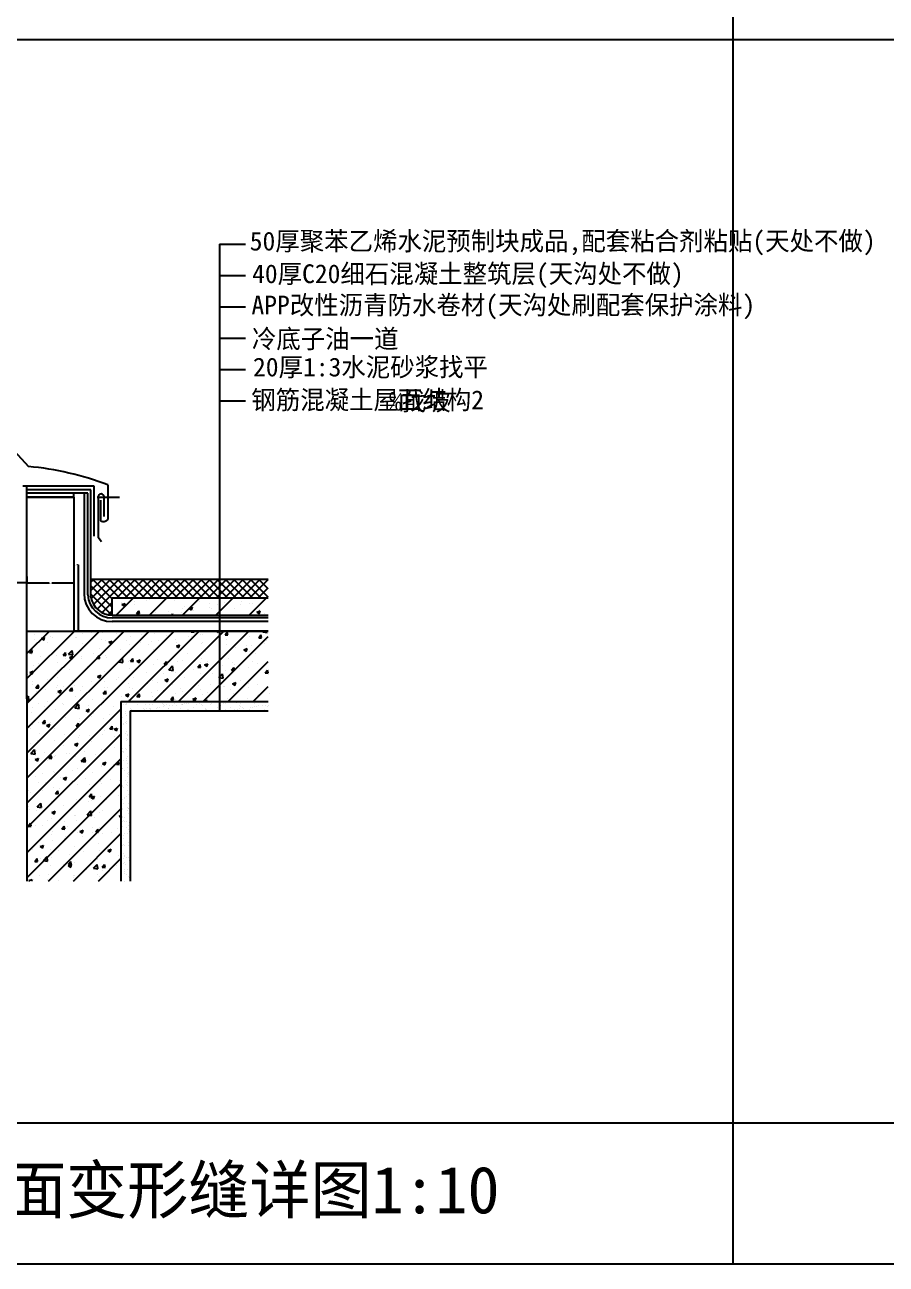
# Model space of a CAD drawing. Header units: metres. Extents: x -53639 to -48096, y 26117 to 28868.
# Drawn here: x -50276 to -49359, y 26117 to 27436 of the extents above; entities that cross this region are included whole.
import ezdxf

# ---------------------------------------------------------------- set-up
doc = ezdxf.new("R2010")
doc.units = ezdxf.units.M
for name, color, linetype in [('DIM', 7, 'Continuous'), ('DIM1', 7, 'Continuous'), ('HATCH', 8, 'Continuous'), ('L', 4, 'Continuous'), ('R', 1, 'Continuous'), ('TEXT', 7, 'Continuous')]:
    doc.layers.add(name, color=color, linetype=linetype)
doc.dimstyles.get("Standard").update_dxf_attribs({"dimtxt": 2.5, "dimasz": 2.5, "dimexe": 1.25, "dimexo": 0.625, "dimtad": 1, "dimcen": 2.5, "dimazin": 3, "dimtfac": 1, "dimtmove": 0, "dimatfit": 3})

# ---------------------------------------------------------------- blocks, each defined once
blk = doc.blocks.new('*D3')
for p, q in [((-50273.66, 26848.58), (-50273.66, 26841.43)), ((-50223.66, 26848.58), (-50223.66, 26841.43)), ((-50250.16, 26841.43), (-50273.91, 26841.43)), ((-50223.41, 26841.43), (-50247.16, 26841.43))]:
    blk.add_line(p, q)
at = {"layer": 'Defpoints'}
for p in [(-50273.66, 26848.58), (-50223.66, 26848.58), (-50223.66, 26841.43)]:
    blk.add_point(p, dxfattribs=at)
at = {"layer": 'DIM1', "insert": (-50248.66, 26841.43), "char_height": 1, "attachment_point": 5}
blk.add_mtext('120', dxfattribs=at)
blk = doc.blocks.new('*D4')
for p, q in [((-50308.63, 26856.32), (-50308.63, 26841.79)), ((-50273.66, 26848.58), (-50273.66, 26841.79)), ((-50292.645, 26841.79), (-50308.88, 26841.79)), ((-50273.41, 26841.79), (-50289.645, 26841.79))]:
    blk.add_line(p, q)
at = {"layer": 'Defpoints'}
for p in [(-50308.63, 26856.32), (-50273.66, 26848.58), (-50273.66, 26841.79)]:
    blk.add_point(p, dxfattribs=at)
at = {"layer": 'DIM1', "insert": (-50291.145, 26841.79), "char_height": 1, "attachment_point": 5}
blk.add_mtext('100', dxfattribs=at)
blk = doc.blocks.new('*D5')
for p, q in [((-50223.66, 26932.89), (-50223.66, 26860.94)), ((-50223.41, 26860.94), (-50222.75, 26860.94)), ((-50219.75, 26860.94), (-50219.09, 26860.94)), ((-50218.84, 26790.39), (-50218.84, 26860.94))]:
    blk.add_line(p, q)
at = {"layer": 'Defpoints'}
for p in [(-50223.66, 26932.89), (-50223.66, 26860.94), (-50218.84, 26790.39)]:
    blk.add_point(p, dxfattribs=at)
at = {"layer": 'DIM1', "insert": (-50221.25, 26860.94), "char_height": 1, "attachment_point": 5}
blk.add_mtext('300', dxfattribs=at)

msp = doc.modelspace()

# ---------------------------------------------------------------- hatches: boundary and pattern name
at = {"layer": 'HATCH'}
h = msp.add_hatch(dxfattribs=at)
h.set_pattern_fill('AR-SAND', scale=2)
h.paths.add_polyline_path([(-50273.66, 26937.07), (-50273.66, 26932.89), (-50223.66, 26932.89), (-50223.66, 26937.07)])
h = msp.add_hatch(dxfattribs=at)
h.set_pattern_fill('AR-CONC', scale=5)
h.paths.add_polyline_path([(-50358.63, 26790.39), (-50308.63, 26790.39), (-50308.63, 26932.89), (-50358.63, 26932.89)])
h.paths.add_polyline_path([(-50223.66, 26932.89), (-50273.66, 26932.89), (-50273.66, 26790.39), (-50223.66, 26790.39)])

# ---------------------------------------------------------------- linework, layer by layer
at = {"layer": 'DIM'}
msp.add_line((-50273.66, 26932.89), (-50273.66, 26944.55), dxfattribs=at)
at = {"layer": 'DIM1'}
for p, q in [((-50069, 27202.07), (-50069, 26705.94)), ((-50069, 27202.07), (-50041.29, 27202.07)), ((-50069, 27168.75), (-50041.29, 27168.75)), ((-50069, 27135.44), (-50041.29, 27135.44)), ((-50069, 27102.12), (-50041.29, 27102.12)), ((-50069, 27068.81), (-50041.29, 27068.81)), ((-50069, 27035.49), (-50041.29, 27035.49)), ((-50199.15, 26932.89), (-50175.35, 26932.89))]:
    msp.add_line(p, q, dxfattribs=at)
at = {"layer": 'HATCH'}
for p, q in [((-50205.64, 26842.35), (-50202.62, 26845.36)), ((-50205.64, 26833.51), (-50193.78, 26845.36)), ((-50205.32, 26824.99), (-50184.94, 26845.36)), ((-50182.96, 26824.59), (-50203.74, 26845.36)), ((-50202.77, 26818.7), (-50176.11, 26845.36)), ((-50198.86, 26813.77), (-50167.27, 26845.36)), ((-50174.91, 26825.37), (-50194.9, 26845.36)), ((-50166.07, 26825.37), (-50186.06, 26845.36)), ((-50178.42, 26825.37), (-50158.43, 26845.36)), ((-50157.23, 26825.37), (-50177.22, 26845.36)), ((-50169.58, 26825.37), (-50149.59, 26845.36)), ((-50148.39, 26825.37), (-50168.38, 26845.36)), ((-50160.74, 26825.37), (-50140.75, 26845.36)), ((-50139.55, 26825.37), (-50159.54, 26845.36)), ((-50151.9, 26825.37), (-50131.91, 26845.36)), ((-50130.71, 26825.37), (-50150.7, 26845.36)), ((-50143.06, 26825.37), (-50123.07, 26845.36)), ((-50121.87, 26825.37), (-50141.86, 26845.36)), ((-50134.22, 26825.37), (-50114.23, 26845.36)), ((-50113.04, 26825.37), (-50133.02, 26845.36)), ((-50125.38, 26825.37), (-50105.39, 26845.36)), ((-50104.2, 26825.37), (-50124.19, 26845.36)), ((-50116.55, 26825.37), (-50096.56, 26845.36)), ((-50095.36, 26825.37), (-50115.35, 26845.36)), ((-50107.71, 26825.37), (-50087.72, 26845.36)), ((-50086.52, 26825.37), (-50106.51, 26845.36)), ((-50098.87, 26825.37), (-50078.88, 26845.36)), ((-50077.68, 26825.37), (-50097.67, 26845.36)), ((-50090.03, 26825.37), (-50070.04, 26845.36)), ((-50068.84, 26825.37), (-50088.83, 26845.36)), ((-50081.19, 26825.37), (-50061.2, 26845.36)), ((-50060, 26825.37), (-50079.99, 26845.36)), ((-50072.35, 26825.37), (-50052.36, 26845.36)), ((-50051.16, 26825.37), (-50071.15, 26845.36)), ((-50063.51, 26825.37), (-50043.52, 26845.36)), ((-50042.32, 26825.37), (-50062.31, 26845.36)), ((-50054.67, 26825.37), (-50034.68, 26845.36)), ((-50033.49, 26825.37), (-50053.48, 26845.36)), ((-50045.83, 26825.37), (-50025.85, 26845.36)), ((-50024.65, 26825.37), (-50044.64, 26845.36)), ((-50037, 26825.37), (-50017.01, 26845.36)), ((-50017.01, 26826.57), (-50035.8, 26845.36)), ((-50017.01, 26835.41), (-50026.96, 26845.36)), ((-50017.01, 26844.25), (-50018.12, 26845.36)), ((-50182.96, 26815.75), (-50205.64, 26838.42)), ((-50028.16, 26825.37), (-50017.01, 26836.52)), ((-50183.44, 26807.39), (-50205.64, 26829.58)), ((-50193.73, 26810.06), (-50182.96, 26820.83)), ((-50178.73, 26807.38), (-50160.74, 26825.37)), ((-50173.05, 26821.24), (-50173.05, 26821.24)), ((-50172.85, 26818.51), (-50169.34, 26819.85)), ((-50172.85, 26818.51), (-50170.36, 26816.83)), ((-50170.36, 26816.83), (-50169.34, 26819.86)), ((-50159.42, 26818.86), (-50159.42, 26818.86)), ((-50158.94, 26821.7), (-50158.94, 26821.7)), ((-50147.38, 26824.76), (-50147.38, 26824.76)), ((-50146.42, 26823.34), (-50146.42, 26823.34)), ((-50143.37, 26807.38), (-50125.38, 26825.37)), ((-50143.27, 26824.45), (-50143.27, 26824.45)), ((-50132.73, 26817.74), (-50132.73, 26817.74)), ((-50116.58, 26823.32), (-50116.58, 26823.32)), ((-50108.02, 26807.38), (-50090.03, 26825.37)), ((-50106.03, 26816.61), (-50106.03, 26816.61)), ((-50089.89, 26822.2), (-50089.89, 26822.2)), ((-50079.01, 26819.78), (-50079.01, 26819.78)), ((-50072.66, 26807.38), (-50054.67, 26825.37)), ((-50071.09, 26818.58), (-50071.09, 26818.58)), ((-50063.19, 26821.07), (-50063.19, 26821.07)), ((-50049.85, 26824.78), (-50049.85, 26824.78)), ((-50046.03, 26818.57), (-50046.03, 26818.57)), ((-50045.84, 26821.78), (-50045.84, 26821.78)), ((-50037.3, 26807.38), (-50019.32, 26825.37)), ((-50036.5, 26819.94), (-50036.5, 26819.94)), ((-50033.51, 26820.22), (-50033.51, 26820.22)), ((-50019.32, 26825.37), (-50017.01, 26827.68)), ((-50197.27, 26812.38), (-50200.97, 26816.08)), ((-50187.18, 26807.77), (-50182.96, 26811.99)), ((-50157.01, 26809.11), (-50154.6, 26811.98)), ((-50157.01, 26809.11), (-50154.02, 26808.85)), ((-50154.02, 26808.85), (-50154.59, 26811.98)), ((-50147.99, 26808.11), (-50147.99, 26808.11)), ((-50137.33, 26809.76), (-50137.33, 26809.76)), ((-50122.73, 26811.31), (-50122.73, 26811.31)), ((-50119.96, 26807.38), (-50118.73, 26808.84)), ((-50118.46, 26807.38), (-50118.73, 26808.85)), ((-50109.06, 26810.27), (-50109.06, 26810.27)), ((-50108.17, 26814.77), (-50108.17, 26814.77)), ((-50100.99, 26814.51), (-50097.49, 26815.85)), ((-50100.99, 26814.51), (-50098.5, 26812.83)), ((-50098.5, 26812.83), (-50097.49, 26815.85)), ((-50096.77, 26815.06), (-50096.77, 26815.06)), ((-50096.54, 26811.92), (-50096.54, 26811.92)), ((-50079.34, 26815.48), (-50079.34, 26815.48)), ((-50077.61, 26814.41), (-50077.61, 26814.41)), ((-50052.65, 26814.35), (-50052.65, 26814.35)), ((-50029.13, 26810.5), (-50025.63, 26811.84)), ((-50029.13, 26810.5), (-50026.65, 26808.82)), ((-50026.64, 26808.83), (-50025.63, 26811.85)), ((-50025.96, 26813.22), (-50025.96, 26813.22)), ((-50020.48, 26808.89), (-50020.48, 26808.89)), ((-50273.66, 26766.36), (-50249.63, 26790.39)), ((-50273.66, 26739.85), (-50223.12, 26790.39)), ((-50273.66, 26713.35), (-50196.62, 26790.39)), ((-50273.66, 26686.85), (-50170.12, 26790.39)), ((-50273.66, 26660.35), (-50143.62, 26790.39)), ((-50273.66, 26633.84), (-50117.11, 26790.39)), ((-50165.57, 26715.43), (-50090.61, 26790.39)), ((-50139.07, 26715.43), (-50064.11, 26790.39)), ((-50112.57, 26715.43), (-50037.61, 26790.39)), ((-50098.8, 26789.61), (-50098.15, 26790.39)), ((-50095.81, 26789.36), (-50096, 26790.39)), ((-50072.54, 26790.39), (-50070.26, 26788.85)), ((-50070.25, 26788.86), (-50069.74, 26790.39)), ((-50022.68, 26789.63), (-50021.95, 26790.39)), ((-50018.23, 26788.95), (-50018.4, 26790.39)), ((-50265.86, 26786.68), (-50265.86, 26786.68)), ((-50265.29, 26781.02), (-50265.29, 26781.02)), ((-50263.35, 26789.7), (-50263.35, 26789.7)), ((-50258.37, 26782.41), (-50254.87, 26783.76)), ((-50258.37, 26782.41), (-50255.89, 26780.74)), ((-50255.88, 26780.75), (-50254.86, 26783.77)), ((-50251.38, 26778.73), (-50251.38, 26778.73)), ((-50248.16, 26784.16), (-50248.16, 26784.16)), ((-50246.37, 26783.51), (-50246.37, 26783.51)), ((-50232.02, 26789.75), (-50232.02, 26789.75)), ((-50222.23, 26783.73), (-50222.23, 26783.73)), ((-50221.49, 26783.03), (-50221.49, 26783.03)), ((-50214.86, 26777.31), (-50214.86, 26777.31)), ((-50214.81, 26787.67), (-50214.81, 26787.67)), ((-50205.35, 26788.62), (-50205.35, 26788.62)), ((-50202.3, 26789.32), (-50202.3, 26789.32)), ((-50194.81, 26781.91), (-50194.81, 26781.91)), ((-50193.09, 26788.73), (-50193.09, 26788.73)), ((-50189.62, 26780.51), (-50189.62, 26780.51)), ((-50186.55, 26778.41), (-50183.05, 26779.76)), ((-50186.55, 26778.41), (-50184.07, 26776.74)), ((-50184.06, 26776.75), (-50183.05, 26779.77)), ((-50178.67, 26787.49), (-50178.67, 26787.49)), ((-50168.13, 26780.78), (-50168.13, 26780.78)), ((-50163.66, 26784.26), (-50163.66, 26784.26)), ((-50152.45, 26777.9), (-50152.45, 26777.9)), ((-50151.99, 26786.37), (-50151.99, 26786.37)), ((-50141.46, 26779.65), (-50141.46, 26779.65)), ((-50138, 26787.77), (-50138, 26787.77)), ((-50133.52, 26780.39), (-50133.52, 26780.39)), ((-50125.32, 26785.24), (-50125.32, 26785.24)), ((-50115.72, 26781.25), (-50115.72, 26781.25)), ((-50114.78, 26778.53), (-50114.78, 26778.53)), ((-50101.96, 26784.55), (-50101.96, 26784.55)), ((-50098.8, 26789.61), (-50095.81, 26789.35)), ((-50098.64, 26784.11), (-50098.64, 26784.11)), ((-50089.45, 26786.19), (-50089.45, 26786.19)), ((-50088.1, 26777.4), (-50088.1, 26777.4)), ((-50087.41, 26778.08), (-50087.41, 26778.08)), ((-50086.57, 26786.25), (-50086.57, 26786.25)), ((-50086.07, 26715.43), (-50017.01, 26784.49)), ((-50071.96, 26782.98), (-50071.96, 26782.98)), ((-50070.52, 26788.68), (-50070.52, 26788.68)), ((-50062.96, 26786.47), (-50060.55, 26789.34)), ((-50062.96, 26786.47), (-50059.97, 26786.21)), ((-50061.76, 26781.6), (-50061.76, 26781.6)), ((-50059.96, 26786.22), (-50060.54, 26789.36)), ((-50045.29, 26781.86), (-50045.29, 26781.86)), ((-50036.51, 26784.8), (-50036.51, 26784.8)), ((-50027.11, 26783.34), (-50024.7, 26786.21)), ((-50027.11, 26783.34), (-50024.13, 26783.07)), ((-50024.12, 26783.09), (-50024.7, 26786.22)), ((-50022.68, 26789.63), (-50018.24, 26788.94)), ((-50020.67, 26777.27), (-50020.67, 26777.27)), ((-50018.61, 26780.73), (-50018.61, 26780.73)), ((-50271.09, 26767.7), (-50268.68, 26770.57)), ((-50271.09, 26767.7), (-50268.1, 26767.44)), ((-50268.09, 26767.45), (-50268.67, 26770.58)), ((-50268.64, 26765.47), (-50268.64, 26765.47)), ((-50266.47, 26770.04), (-50266.47, 26770.04)), ((-50241.97, 26764.35), (-50241.97, 26764.35)), ((-50240.52, 26773.79), (-50240.52, 26773.79)), ((-50235.24, 26764.56), (-50232.83, 26767.43)), ((-50235.24, 26764.56), (-50232.26, 26764.3)), ((-50232.25, 26764.31), (-50232.82, 26767.45)), ((-50229.39, 26765.76), (-50225.5, 26769.82)), ((-50229.39, 26765.76), (-50224.95, 26765.07)), ((-50227.95, 26767.96), (-50227.95, 26767.96)), ((-50224.94, 26765.08), (-50225.49, 26769.83)), ((-50215.44, 26769.61), (-50215.44, 26769.61)), ((-50203.15, 26766.24), (-50203.15, 26766.24)), ((-50199.4, 26761.43), (-50196.99, 26764.3)), ((-50196.4, 26761.18), (-50196.98, 26764.31)), ((-50196.52, 26772.1), (-50196.52, 26772.1)), ((-50190.22, 26763.87), (-50190.22, 26763.87)), ((-50174.01, 26771.25), (-50174.01, 26771.25)), ((-50164.96, 26776.25), (-50164.96, 26776.25)), ((-50164.27, 26767.62), (-50164.27, 26767.62)), ((-50144.86, 26776.25), (-50144.86, 26776.25)), ((-50138.61, 26771.14), (-50138.61, 26771.14)), ((-50115.1, 26764.84), (-50115.1, 26764.84)), ((-50114.74, 26774.41), (-50111.24, 26775.75)), ((-50114.74, 26774.41), (-50112.25, 26772.73)), ((-50113.37, 26774.34), (-50113.37, 26774.34)), ((-50112.24, 26772.75), (-50111.23, 26775.77)), ((-50102.59, 26766.48), (-50102.59, 26766.48)), ((-50083.67, 26768.97), (-50083.67, 26768.97)), ((-50062.36, 26764.97), (-50062.36, 26764.97)), ((-50061.43, 26776.27), (-50061.43, 26776.27)), ((-50052.11, 26773.13), (-50052.11, 26773.13)), ((-50042.92, 26770.41), (-50039.42, 26771.75)), ((-50042.92, 26770.41), (-50040.43, 26768.73)), ((-50040.42, 26768.74), (-50039.41, 26771.76)), ((-50039.6, 26774.78), (-50039.6, 26774.78)), ((-50037.12, 26768.17), (-50037.12, 26768.17)), ((-50034.75, 26775.14), (-50034.75, 26775.14)), ((-50030.35, 26766.44), (-50030.35, 26766.44)), ((-50267.08, 26753.41), (-50267.08, 26753.41)), ((-50261.44, 26756.24), (-50261.44, 26756.24)), ((-50259.51, 26763.8), (-50259.51, 26763.8)), ((-50241.12, 26757.15), (-50241.12, 26757.15)), ((-50232.29, 26761.24), (-50232.29, 26761.24)), ((-50228.54, 26762.29), (-50225.04, 26763.64)), ((-50228.54, 26762.29), (-50226.06, 26760.62)), ((-50226.05, 26760.63), (-50225.03, 26763.65)), ((-50215.47, 26760.67), (-50215.47, 26760.67)), ((-50215.29, 26763.22), (-50215.29, 26763.22)), ((-50209.66, 26752.39), (-50209.66, 26752.39)), ((-50199.4, 26761.43), (-50196.41, 26761.16)), ((-50188.61, 26762.09), (-50188.61, 26762.09)), ((-50178.1, 26756.54), (-50178.1, 26756.54)), ((-50176.06, 26757.49), (-50172.17, 26761.55)), ((-50176.06, 26757.49), (-50171.61, 26756.8)), ((-50171.61, 26756.81), (-50172.16, 26761.56)), ((-50165.59, 26758.19), (-50165.59, 26758.19)), ((-50164.88, 26750.98), (-50164.88, 26750.98)), ((-50163.56, 26758.29), (-50161.15, 26761.16)), ((-50163.56, 26758.29), (-50160.57, 26758.03)), ((-50161.94, 26760.96), (-50161.94, 26760.96)), ((-50160.56, 26758.04), (-50161.14, 26761.17)), ((-50156.72, 26758.29), (-50153.23, 26759.64)), ((-50156.72, 26758.29), (-50154.24, 26756.62)), ((-50154.23, 26756.63), (-50153.22, 26759.65)), ((-50146.67, 26760.68), (-50146.67, 26760.68)), ((-50139.22, 26754.5), (-50139.22, 26754.5)), ((-50135.26, 26759.84), (-50135.26, 26759.84)), ((-50127.71, 26755.15), (-50125.3, 26758.03)), ((-50127.71, 26755.15), (-50124.72, 26754.89)), ((-50124.72, 26754.91), (-50125.29, 26758.04)), ((-50122.73, 26749.22), (-50118.83, 26753.28)), ((-50118.27, 26748.54), (-50118.82, 26753.29)), ((-50117.78, 26751.43), (-50117.78, 26751.43)), ((-50113.98, 26757.7), (-50113.98, 26757.7)), ((-50108.58, 26758.71), (-50108.58, 26758.71)), ((-50091.87, 26752.02), (-50089.46, 26754.89)), ((-50091.87, 26752.02), (-50088.88, 26751.76)), ((-50088.87, 26751.77), (-50089.45, 26754.9)), ((-50088.64, 26756.44), (-50088.64, 26756.44)), ((-50088.02, 26761.45), (-50088.02, 26761.45)), ((-50084.91, 26754.29), (-50081.41, 26755.63)), ((-50084.91, 26754.29), (-50082.42, 26752.61)), ((-50082.41, 26752.63), (-50081.4, 26755.65)), ((-50081.9, 26757.58), (-50081.9, 26757.58)), ((-50065.25, 26753.42), (-50065.25, 26753.42)), ((-50059.56, 26715.43), (-50017.01, 26757.99)), ((-50059.49, 26761.44), (-50059.49, 26761.44)), ((-50056.02, 26748.88), (-50053.61, 26751.75)), ((-50055.23, 26756.46), (-50055.23, 26756.46)), ((-50053.03, 26748.63), (-50053.61, 26751.77)), ((-50052.74, 26755.07), (-50052.74, 26755.07)), ((-50037.73, 26751.53), (-50037.73, 26751.53)), ((-50033.82, 26757.56), (-50033.82, 26757.56)), ((-50028.55, 26755.33), (-50028.55, 26755.33)), ((-50018.38, 26755.47), (-50018.38, 26755.47)), ((-50272.66, 26744.09), (-50272.66, 26744.09)), ((-50270.53, 26746.18), (-50267.03, 26747.52)), ((-50270.53, 26746.18), (-50268.05, 26744.5)), ((-50268.04, 26744.51), (-50267.02, 26747.53)), ((-50251.7, 26738.81), (-50251.7, 26738.81)), ((-50241.73, 26740.52), (-50241.73, 26740.52)), ((-50241.1, 26748.25), (-50241.1, 26748.25)), ((-50228.59, 26749.9), (-50228.59, 26749.9)), ((-50225.02, 26737.68), (-50225.02, 26737.68)), ((-50216.07, 26744.04), (-50216.07, 26744.04)), ((-50198.71, 26742.17), (-50195.21, 26743.52)), ((-50198.71, 26742.17), (-50196.23, 26740.5)), ((-50196.22, 26740.51), (-50195.2, 26743.53)), ((-50190.83, 26747.24), (-50190.83, 26747.24)), ((-50178.74, 26738.48), (-50178.74, 26738.48)), ((-50176.07, 26741.43), (-50176.07, 26741.43)), ((-50159.81, 26740.97), (-50159.81, 26740.97)), ((-50146.93, 26746.43), (-50146.93, 26746.43)), ((-50139.83, 26737.87), (-50139.83, 26737.87)), ((-50128.25, 26745.13), (-50128.25, 26745.13)), ((-50126.89, 26738.17), (-50123.4, 26739.52)), ((-50126.89, 26738.17), (-50124.41, 26736.5)), ((-50124.4, 26736.51), (-50123.39, 26739.53)), ((-50122.73, 26749.22), (-50118.28, 26748.53)), ((-50115.74, 26746.77), (-50115.74, 26746.77)), ((-50114.58, 26741.07), (-50114.58, 26741.07)), ((-50105.81, 26740.46), (-50105.81, 26740.46)), ((-50096.81, 26749.26), (-50096.81, 26749.26)), ((-50088.63, 26744.81), (-50088.63, 26744.81)), ((-50076.66, 26745.46), (-50076.66, 26745.46)), ((-50069.39, 26740.95), (-50065.5, 26745.01)), ((-50069.39, 26740.95), (-50064.95, 26740.26)), ((-50064.94, 26740.27), (-50065.49, 26745.01)), ((-50062.97, 26748.33), (-50062.97, 26748.33)), ((-50056.02, 26748.88), (-50053.04, 26748.62)), ((-50047.52, 26750.47), (-50047.52, 26750.47)), ((-50046.96, 26737.85), (-50046.96, 26737.85)), ((-50020.18, 26745.75), (-50017.77, 26748.62)), ((-50020.18, 26745.75), (-50017.19, 26745.48)), ((-50017.18, 26745.5), (-50017.76, 26748.63)), ((-50267.84, 26733.22), (-50267.84, 26733.22)), ((-50267.69, 26736.77), (-50267.69, 26736.77)), ((-50264.15, 26730.11), (-50261.74, 26732.98)), ((-50264.15, 26730.11), (-50261.17, 26729.85)), ((-50263.5, 26726.42), (-50263.5, 26726.42)), ((-50261.16, 26729.86), (-50261.73, 26732.99)), ((-50254.25, 26728.54), (-50254.25, 26728.54)), ((-50241.74, 26730.18), (-50241.74, 26730.18)), ((-50241.16, 26732.1), (-50241.16, 26732.1)), ((-50240.7, 26726.06), (-50237.2, 26727.4)), ((-50240.7, 26726.06), (-50238.22, 26724.38)), ((-50238.21, 26724.39), (-50237.19, 26727.41)), ((-50234.36, 26731.42), (-50234.36, 26731.42)), ((-50228.31, 26726.97), (-50225.9, 26729.84)), ((-50228.31, 26726.97), (-50225.32, 26726.71)), ((-50225.31, 26726.72), (-50225.89, 26729.86)), ((-50222.81, 26732.68), (-50222.81, 26732.68)), ((-50216.68, 26727.4), (-50216.68, 26727.4)), ((-50214.48, 26730.97), (-50214.48, 26730.97)), ((-50205.21, 26736.43), (-50205.21, 26736.43)), ((-50198.34, 26736.56), (-50198.34, 26736.56)), ((-50193.24, 26725.45), (-50193.24, 26725.45)), ((-50192.47, 26723.84), (-50190.06, 26726.71)), ((-50191.44, 26730.6), (-50191.44, 26730.6)), ((-50191.25, 26736.83), (-50191.25, 26736.83)), ((-50189.47, 26723.59), (-50190.05, 26726.72)), ((-50187.81, 26729.84), (-50187.81, 26729.84)), ((-50171.67, 26735.43), (-50171.67, 26735.43)), ((-50165.48, 26734.35), (-50165.48, 26734.35)), ((-50164.09, 26730.46), (-50164.09, 26730.46)), ((-50161.13, 26728.72), (-50161.13, 26728.72)), ((-50144.99, 26734.3), (-50144.99, 26734.3)), ((-50141.4, 26725.42), (-50141.4, 26725.42)), ((-50134.95, 26735.46), (-50134.95, 26735.46)), ((-50134.45, 26727.59), (-50134.45, 26727.59)), ((-50128.89, 26727.06), (-50128.89, 26727.06)), ((-50118.31, 26733.17), (-50118.31, 26733.17)), ((-50115.19, 26724.43), (-50115.19, 26724.43)), ((-50109.96, 26729.55), (-50109.96, 26729.55)), ((-50107.78, 26726.46), (-50107.78, 26726.46)), ((-50091.64, 26732.05), (-50091.64, 26732.05)), ((-50089.24, 26728.18), (-50089.24, 26728.18)), ((-50081.1, 26725.33), (-50081.1, 26725.33)), ((-50078.4, 26733.71), (-50078.4, 26733.71)), ((-50065.89, 26735.36), (-50065.89, 26735.36)), ((-50064.96, 26730.92), (-50064.96, 26730.92)), ((-50063.58, 26731.7), (-50063.58, 26731.7)), ((-50057.58, 26727.98), (-50057.58, 26727.98)), ((-50055.08, 26734.17), (-50051.58, 26735.51)), ((-50055.08, 26734.17), (-50052.59, 26732.49)), ((-50052.58, 26732.51), (-50051.57, 26735.53)), ((-50038.34, 26734.89), (-50038.34, 26734.89)), ((-50038.28, 26729.79), (-50038.28, 26729.79)), ((-50033.06, 26715.43), (-50017.01, 26731.48)), ((-50028.43, 26732.98), (-50028.43, 26732.98)), ((-50273.66, 26719.63), (-50272.21, 26721.14)), ((-50273.66, 26716.71), (-50271.66, 26716.39)), ((-50271.65, 26716.4), (-50272.2, 26721.15)), ((-50268.3, 26720.14), (-50268.3, 26720.14)), ((-50261.64, 26713.41), (-50261.64, 26713.41)), ((-50251.53, 26715.45), (-50251.53, 26715.45)), ((-50242.34, 26723.88), (-50242.34, 26723.88)), ((-50235.96, 26712.97), (-50235.96, 26712.97)), ((-50234.96, 26712.28), (-50234.96, 26712.28)), ((-50222.77, 26708.81), (-50218.88, 26712.87)), ((-50222.38, 26720.45), (-50222.38, 26720.45)), ((-50218.31, 26708.13), (-50218.87, 26712.88)), ((-50208.29, 26711.15), (-50208.29, 26711.15)), ((-50204.4, 26717.12), (-50204.4, 26717.12)), ((-50192.47, 26723.84), (-50189.48, 26723.57)), ((-50192.05, 26713.97), (-50192.05, 26713.97)), ((-50191.88, 26718.77), (-50191.88, 26718.77)), ((-50172.96, 26721.26), (-50172.96, 26721.26)), ((-50171.49, 26712.56), (-50171.49, 26712.56)), ((-50169.18, 26712.32), (-50169.18, 26712.32)), ((-50168.88, 26722.05), (-50165.38, 26723.4)), ((-50168.88, 26722.05), (-50166.4, 26720.38)), ((-50168.3, 26712.93), (-50168.3, 26712.93)), ((-50167.38, 26712.09), (-50167.38, 26712.09)), ((-50166.39, 26720.39), (-50165.38, 26723.41)), ((-50166.09, 26717.71), (-50166.09, 26717.71)), ((-50156.62, 26720.7), (-50154.21, 26723.57)), ((-50156.62, 26720.7), (-50153.63, 26720.44)), ((-50156.09, 26712.48), (-50156.09, 26712.48)), ((-50155.92, 26712.58), (-50155.92, 26712.58)), ((-50153.63, 26720.45), (-50154.2, 26723.58)), ((-50148, 26712.49), (-50148, 26712.49)), ((-50143.3, 26712.42), (-50143.3, 26712.42)), ((-50140.43, 26721.23), (-50140.43, 26721.23)), ((-50140.35, 26712.61), (-50140.35, 26712.61)), ((-50129.79, 26712.91), (-50129.79, 26712.91)), ((-50127.99, 26712.32), (-50127.99, 26712.32)), ((-50127.07, 26711.48), (-50127.07, 26711.48)), ((-50124.78, 26712.64), (-50124.78, 26712.64)), ((-50120.78, 26717.56), (-50118.37, 26720.44)), ((-50120.78, 26717.56), (-50117.79, 26717.3)), ((-50119.05, 26711.08), (-50119.05, 26711.08)), ((-50117.78, 26717.32), (-50118.36, 26720.45)), ((-50116.71, 26713.08), (-50116.71, 26713.08)), ((-50115.87, 26717.97), (-50115.87, 26717.97)), ((-50114.98, 26711.61), (-50114.98, 26711.61)), ((-50109.21, 26712.67), (-50109.21, 26712.67)), ((-50108.19, 26712.51), (-50108.19, 26712.51)), ((-50107.69, 26711.88), (-50107.69, 26711.88)), ((-50105.59, 26712.85), (-50105.59, 26712.85)), ((-50103.92, 26713.02), (-50103.92, 26713.02)), ((-50101.53, 26713.38), (-50101.53, 26713.38)), ((-50097.07, 26718.05), (-50093.57, 26719.39)), ((-50097.07, 26718.05), (-50094.58, 26716.38)), ((-50094.73, 26714.28), (-50094.73, 26714.28)), ((-50094.57, 26716.39), (-50093.56, 26719.41)), ((-50093.64, 26712.7), (-50093.64, 26712.7)), ((-50092.13, 26714.62), (-50092.13, 26714.62)), ((-50090.41, 26713.5), (-50090.41, 26713.5)), ((-50088.07, 26715.16), (-50088.07, 26715.16)), ((-50087.68, 26711.71), (-50087.68, 26711.71)), ((-50086.72, 26722.97), (-50086.72, 26722.97)), ((-50084.09, 26715.43), (-50082.52, 26717.3)), ((-50082.17, 26715.43), (-50082.52, 26717.31)), ((-50079.04, 26715.65), (-50079.04, 26715.65)), ((-50078.07, 26712.73), (-50078.07, 26712.73)), ((-50077.32, 26713.67), (-50077.32, 26713.67)), ((-50071.73, 26715.25), (-50071.73, 26715.25)), ((-50067.38, 26711.26), (-50067.38, 26711.26)), ((-50064.53, 26713.61), (-50064.53, 26713.61)), ((-50062.5, 26712.75), (-50062.5, 26712.75)), ((-50060.11, 26718.14), (-50060.11, 26718.14)), ((-50054.42, 26724.21), (-50054.42, 26724.21)), ((-50051.03, 26714.09), (-50051.03, 26714.09)), ((-50047.37, 26711.09), (-50047.37, 26711.09)), ((-50046.93, 26712.78), (-50046.93, 26712.78)), ((-50038.94, 26718.26), (-50038.94, 26718.26)), ((-50037.94, 26714.26), (-50037.94, 26714.26)), ((-50031.42, 26714.64), (-50031.42, 26714.64)), ((-50031.36, 26712.81), (-50031.36, 26712.81)), ((-50028.55, 26722.29), (-50028.55, 26722.29)), ((-50027.75, 26723.08), (-50027.75, 26723.08)), ((-50025.15, 26714.2), (-50025.15, 26714.2)), ((-50020.23, 26711.14), (-50020.23, 26711.14)), ((-50016.16, 26711.68), (-50016.16, 26711.68)), ((-50016.04, 26723.94), (-50016.04, 26723.94)), ((-50273.66, 26607.34), (-50173.72, 26707.28)), ((-50268.9, 26703.5), (-50268.9, 26703.5)), ((-50267.39, 26708.83), (-50267.39, 26708.83)), ((-50254.88, 26710.47), (-50254.88, 26710.47)), ((-50242.95, 26707.25), (-50242.95, 26707.25)), ((-50232.44, 26697.96), (-50232.44, 26697.96)), ((-50222.77, 26708.81), (-50218.32, 26708.12)), ((-50217.29, 26710.77), (-50217.29, 26710.77)), ((-50210.87, 26705.94), (-50207.37, 26707.28)), ((-50210.87, 26705.94), (-50208.39, 26704.26)), ((-50208.38, 26704.27), (-50207.36, 26707.29)), ((-50205.03, 26699.06), (-50205.03, 26699.06)), ((-50203.3, 26702.96), (-50203.3, 26702.96)), ((-50186.1, 26701.55), (-50186.1, 26701.55)), ((-50181.61, 26710.03), (-50181.61, 26710.03)), ((-50174.15, 26707.97), (-50174.15, 26707.97)), ((-50173.08, 26699.16), (-50173.08, 26699.16)), ((-50172.88, 26703.99), (-50172.88, 26703.99)), ((-50172.16, 26698.31), (-50172.16, 26698.31)), ((-50168.86, 26702.68), (-50168.86, 26702.68)), ((-50168.82, 26704.52), (-50168.82, 26704.52)), ((-50167.45, 26700.04), (-50167.45, 26700.04)), ((-50163.03, 26708.1), (-50163.03, 26708.1)), ((-50162.83, 26707.31), (-50162.83, 26707.31)), ((-50161.58, 26706.24), (-50161.58, 26706.24)), ((-50159.43, 26705.76), (-50159.43, 26705.76)), ((-50155.36, 26706.3), (-50155.36, 26706.3)), ((-50149.33, 26707.8), (-50149.33, 26707.8)), ((-50148.57, 26707.19), (-50148.57, 26707.19)), ((-50146.01, 26706.27), (-50146.01, 26706.27)), ((-50145.97, 26707.53), (-50145.97, 26707.53)), ((-50143.02, 26707.93), (-50143.02, 26707.93)), ((-50142.1, 26707.09), (-50142.1, 26707.09)), ((-50141.9, 26708.07), (-50141.9, 26708.07)), ((-50136.24, 26707.96), (-50136.24, 26707.96)), ((-50135.11, 26708.96), (-50135.11, 26708.96)), ((-50132.51, 26709.3), (-50132.51, 26709.3)), ((-50130.44, 26706.3), (-50130.44, 26706.3)), ((-50128.44, 26709.84), (-50128.44, 26709.84)), ((-50123.45, 26707.9), (-50123.45, 26707.9)), ((-50122.72, 26707.49), (-50122.72, 26707.49)), ((-50121.65, 26710.73), (-50121.65, 26710.73)), ((-50114.87, 26706.33), (-50114.87, 26706.33)), ((-50109.95, 26708.39), (-50109.95, 26708.39)), ((-50102.71, 26707.32), (-50102.71, 26707.32)), ((-50101.79, 26706.47), (-50101.79, 26706.47)), ((-50099.3, 26706.36), (-50099.3, 26706.36)), ((-50096.86, 26708.56), (-50096.86, 26708.56)), ((-50086.76, 26710.86), (-50086.76, 26710.86)), ((-50084.07, 26708.49), (-50084.07, 26708.49)), ((-50083.73, 26706.38), (-50083.73, 26706.38)), ((-50082.41, 26706.88), (-50082.41, 26706.88)), ((-50070.56, 26708.98), (-50070.56, 26708.98)), ((-50068.16, 26706.41), (-50068.16, 26706.41)), ((-50063.21, 26705.48), (-50063.21, 26705.48)), ((-50062.4, 26706.7), (-50062.4, 26706.7)), ((-50061.48, 26705.86), (-50061.48, 26705.86)), ((-50060.6, 26705.83), (-50060.6, 26705.83)), ((-50057.48, 26709.15), (-50057.48, 26709.15)), ((-50056.54, 26706.36), (-50056.54, 26706.36)), ((-50052.59, 26706.44), (-50052.59, 26706.44)), ((-50049.75, 26707.25), (-50049.75, 26707.25)), ((-50047.15, 26707.6), (-50047.15, 26707.6)), ((-50046.45, 26710.25), (-50046.45, 26710.25)), ((-50044.68, 26709.09), (-50044.68, 26709.09)), ((-50043.08, 26708.13), (-50043.08, 26708.13)), ((-50042.1, 26706.26), (-50042.1, 26706.26)), ((-50037.02, 26706.47), (-50037.02, 26706.47)), ((-50036.29, 26709.03), (-50036.29, 26709.03)), ((-50033.69, 26709.37), (-50033.69, 26709.37)), ((-50031.18, 26709.57), (-50031.18, 26709.57)), ((-50029.62, 26709.9), (-50029.62, 26709.9)), ((-50027.07, 26710.65), (-50027.07, 26710.65)), ((-50022.83, 26710.8), (-50022.83, 26710.8)), ((-50022.09, 26706.09), (-50022.09, 26706.09)), ((-50021.45, 26706.5), (-50021.45, 26706.5)), ((-50018.09, 26709.74), (-50018.09, 26709.74)), ((-50271.37, 26687.87), (-50271.37, 26687.87)), ((-50269.51, 26686.86), (-50269.51, 26686.86)), ((-50268.03, 26690.76), (-50268.03, 26690.76)), ((-50261.58, 26692.96), (-50261.58, 26692.96)), ((-50257.22, 26692.52), (-50254.81, 26695.39)), ((-50257.22, 26692.52), (-50254.23, 26692.26)), ((-50254.22, 26692.27), (-50254.8, 26695.4)), ((-50252.86, 26689.82), (-50249.36, 26691.16)), ((-50252.86, 26689.82), (-50250.38, 26688.14)), ((-50250.37, 26688.15), (-50249.35, 26691.17)), ((-50249.1, 26693.26), (-50249.1, 26693.26)), ((-50244.69, 26686.74), (-50244.69, 26686.74)), ((-50243.55, 26690.61), (-50243.55, 26690.61)), ((-50221.38, 26689.38), (-50218.97, 26692.25)), ((-50221.38, 26689.38), (-50218.39, 26689.12)), ((-50218.38, 26689.13), (-50218.96, 26692.27)), ((-50218.02, 26685.62), (-50218.02, 26685.62)), ((-50217.9, 26694.13), (-50217.9, 26694.13)), ((-50217.54, 26697.41), (-50217.54, 26697.41)), ((-50192.65, 26697.33), (-50192.65, 26697.33)), ((-50185.53, 26686.25), (-50183.12, 26689.12)), ((-50185.53, 26686.25), (-50182.54, 26685.99)), ((-50182.54, 26686), (-50183.11, 26689.13)), ((-50181.04, 26685.82), (-50177.54, 26687.16)), ((-50181.04, 26685.82), (-50178.56, 26684.14)), ((-50178.55, 26684.15), (-50177.53, 26687.17)), ((-50173.11, 26693.69), (-50173.11, 26693.69)), ((-50171.01, 26692.35), (-50171.01, 26692.35)), ((-50170.88, 26691.31), (-50170.88, 26691.31)), ((-50168.55, 26693.05), (-50168.55, 26693.05)), ((-50168.27, 26691.65), (-50168.27, 26691.65)), ((-50167.81, 26694.33), (-50167.81, 26694.33)), ((-50164.21, 26692.19), (-50164.21, 26692.19)), ((-50273.66, 26580.84), (-50173.72, 26680.78)), ((-50262.25, 26673.55), (-50262.25, 26673.55)), ((-50260.83, 26681.16), (-50260.83, 26681.16)), ((-50244.16, 26673.98), (-50244.16, 26673.98)), ((-50234.16, 26680.03), (-50234.16, 26680.03)), ((-50230.69, 26677.7), (-50230.69, 26677.7)), ((-50218.5, 26677.49), (-50218.5, 26677.49)), ((-50218.18, 26679.35), (-50218.18, 26679.35)), ((-50207.48, 26678.9), (-50207.48, 26678.9)), ((-50205.36, 26673.15), (-50205.36, 26673.15)), ((-50199.25, 26681.84), (-50199.25, 26681.84)), ((-50193.26, 26680.69), (-50193.26, 26680.69)), ((-50191.34, 26684.49), (-50191.34, 26684.49)), ((-50180.8, 26677.78), (-50180.8, 26677.78)), ((-50176.22, 26678.15), (-50176.22, 26678.15)), ((-50173.06, 26678.07), (-50173.06, 26678.07)), ((-50172.59, 26680.55), (-50172.59, 26680.55)), ((-50169.08, 26681.17), (-50169.08, 26681.17)), ((-50168.23, 26683.42), (-50168.23, 26683.42)), ((-50167.92, 26673.78), (-50167.92, 26673.78)), ((-50167.62, 26675.99), (-50167.62, 26675.99)), ((-50166.97, 26679.83), (-50166.97, 26679.83)), ((-50166.69, 26675.14), (-50166.69, 26675.14)), ((-50166.27, 26678.97), (-50166.27, 26678.97)), ((-50270.12, 26670.23), (-50270.12, 26670.23)), ((-50269.48, 26660.13), (-50265.58, 26664.19)), ((-50269.48, 26660.13), (-50265.03, 26659.44)), ((-50265.02, 26659.45), (-50265.57, 26664.2)), ((-50263.65, 26663.14), (-50263.65, 26663.14)), ((-50254.64, 26661.34), (-50254.64, 26661.34)), ((-50234.5, 26668.14), (-50234.5, 26668.14)), ((-50231.32, 26659.64), (-50231.32, 26659.64)), ((-50227.96, 26660.22), (-50227.96, 26660.22)), ((-50223.03, 26669.7), (-50219.53, 26671.04)), ((-50223.03, 26669.7), (-50220.55, 26668.02)), ((-50220.54, 26668.03), (-50219.52, 26671.05)), ((-50219.11, 26660.86), (-50219.11, 26660.86)), ((-50212.4, 26662.13), (-50212.4, 26662.13)), ((-50201.28, 26659.09), (-50201.28, 26659.09)), ((-50193.87, 26664.06), (-50193.87, 26664.06)), ((-50193.39, 26662.17), (-50193.39, 26662.17)), ((-50180.84, 26666.29), (-50180.84, 26666.29)), ((-50172.51, 26665.2), (-50172.51, 26665.2)), ((-50172.4, 26662.21), (-50172.4, 26662.21)), ((-50171.48, 26661.36), (-50171.48, 26661.36)), ((-50170.91, 26662.45), (-50170.91, 26662.45)), ((-50168.45, 26665.74), (-50168.45, 26665.74)), ((-50167.6, 26664.15), (-50167.6, 26664.15)), ((-50165.04, 26668.65), (-50165.04, 26668.65)), ((-50273.66, 26554.34), (-50173.72, 26654.27)), ((-50270.73, 26653.59), (-50270.73, 26653.59)), ((-50265.02, 26653.58), (-50261.52, 26654.92)), ((-50265.02, 26653.58), (-50262.53, 26651.9)), ((-50262.53, 26651.92), (-50261.51, 26654.94)), ((-50251.67, 26652.17), (-50251.67, 26652.17)), ((-50250.29, 26654.93), (-50247.88, 26657.8)), ((-50250.29, 26654.93), (-50247.3, 26654.67)), ((-50247.29, 26654.68), (-50247.87, 26657.81)), ((-50244.77, 26657.34), (-50244.77, 26657.34)), ((-50243.83, 26657.99), (-50243.83, 26657.99)), ((-50222.53, 26657.17), (-50222.53, 26657.17)), ((-50216.14, 26651.86), (-50212.25, 26655.92)), ((-50216.14, 26651.86), (-50211.7, 26651.17)), ((-50214.44, 26651.79), (-50212.03, 26654.66)), ((-50214.44, 26651.79), (-50211.45, 26651.53)), ((-50211.69, 26651.18), (-50212.24, 26655.93)), ((-50211.45, 26651.54), (-50212.02, 26654.68)), ((-50194.48, 26647.42), (-50194.48, 26647.42)), ((-50193.98, 26646.58), (-50193.98, 26646.58)), ((-50193.2, 26649.58), (-50189.7, 26650.92)), ((-50193.2, 26649.58), (-50190.72, 26647.9)), ((-50190.71, 26647.91), (-50189.69, 26650.93)), ((-50181.47, 26648.22), (-50181.47, 26648.22)), ((-50178.6, 26648.66), (-50176.19, 26651.53)), ((-50178.6, 26648.66), (-50175.61, 26648.4)), ((-50175.6, 26648.41), (-50176.18, 26651.54)), ((-50174.61, 26657.96), (-50174.61, 26657.96)), ((-50170.51, 26652.52), (-50170.51, 26652.52)), ((-50167.9, 26652.86), (-50167.9, 26652.86)), ((-50167.29, 26654.51), (-50167.29, 26654.51)), ((-50167.13, 26657.38), (-50167.13, 26657.38)), ((-50166.87, 26649.93), (-50166.87, 26649.93)), ((-50163.84, 26653.4), (-50163.84, 26653.4)), ((-50271.33, 26636.96), (-50271.33, 26636.96)), ((-50264.37, 26635.81), (-50264.37, 26635.81)), ((-50256.98, 26638.28), (-50256.98, 26638.28)), ((-50245.38, 26640.7), (-50245.38, 26640.7)), ((-50244.47, 26639.93), (-50244.47, 26639.93)), ((-50237.69, 26634.68), (-50237.69, 26634.68)), ((-50235.19, 26633.46), (-50231.69, 26634.8)), ((-50235.19, 26633.46), (-50232.71, 26631.78)), ((-50232.7, 26631.8), (-50231.68, 26634.82)), ((-50232.59, 26634.68), (-50232.59, 26634.68)), ((-50225.54, 26642.42), (-50225.54, 26642.42)), ((-50219.72, 26644.22), (-50219.72, 26644.22)), ((-50211.01, 26633.55), (-50211.01, 26633.55)), ((-50203.44, 26639.68), (-50203.44, 26639.68)), ((-50184.34, 26632.42), (-50184.34, 26632.42)), ((-50174.3, 26644.68), (-50174.3, 26644.68)), ((-50173.42, 26639.93), (-50173.42, 26639.93)), ((-50172.69, 26639.29), (-50172.69, 26639.29)), ((-50172.53, 26643.58), (-50172.53, 26643.58)), ((-50171.91, 26643.6), (-50171.91, 26643.6)), ((-50170.42, 26642.24), (-50170.42, 26642.24)), ((-50166.97, 26644.88), (-50166.97, 26644.88)), ((-50166.93, 26639.04), (-50166.93, 26639.04)), ((-50166.66, 26635.24), (-50166.66, 26635.24)), ((-50166.01, 26638.19), (-50166.01, 26638.19)), ((-50165.9, 26640.18), (-50165.9, 26640.18)), ((-50273.66, 26527.83), (-50173.72, 26627.77)), ((-50271.94, 26620.32), (-50271.94, 26620.32)), ((-50261.73, 26629.68), (-50261.73, 26629.68)), ((-50257.62, 26620.22), (-50257.62, 26620.22)), ((-50253.83, 26629.09), (-50253.83, 26629.09)), ((-50245.99, 26624.07), (-50245.99, 26624.07)), ((-50243.35, 26617.34), (-50240.94, 26620.21)), ((-50240.36, 26617.09), (-50240.93, 26620.22)), ((-50238.69, 26622.71), (-50238.69, 26622.71)), ((-50227.15, 26627.97), (-50227.15, 26627.97)), ((-50220.33, 26627.59), (-50220.33, 26627.59)), ((-50207.13, 26626.87), (-50207.13, 26626.87)), ((-50200.48, 26626.84), (-50200.48, 26626.84)), ((-50195.09, 26630.79), (-50195.09, 26630.79)), ((-50194.62, 26628.51), (-50194.62, 26628.51)), ((-50175.69, 26631), (-50175.69, 26631)), ((-50173.8, 26625.71), (-50173.8, 26625.71)), ((-50173.1, 26630.3), (-50173.1, 26630.3)), ((-50172.79, 26620.66), (-50172.79, 26620.66)), ((-50172.14, 26626.41), (-50172.14, 26626.41)), ((-50171.72, 26625.26), (-50171.72, 26625.26)), ((-50170.79, 26624.41), (-50170.79, 26624.41)), ((-50168.49, 26631.06), (-50168.49, 26631.06)), ((-50168.08, 26626.95), (-50168.08, 26626.95)), ((-50166.44, 26620.43), (-50166.44, 26620.43)), ((-50166.39, 26629.72), (-50166.39, 26629.72)), ((-50166.34, 26625.61), (-50166.34, 26625.61)), ((-50270.13, 26618.57), (-50270.13, 26618.57)), ((-50262.85, 26603.18), (-50258.96, 26607.24)), ((-50258.4, 26602.5), (-50258.95, 26607.25)), ((-50247.63, 26609.28), (-50247.63, 26609.28)), ((-50246.59, 26607.43), (-50246.59, 26607.43)), ((-50243.35, 26617.34), (-50240.36, 26617.08)), ((-50220.96, 26608.15), (-50220.96, 26608.15)), ((-50220.94, 26610.95), (-50220.94, 26610.95)), ((-50220.28, 26607.16), (-50220.28, 26607.16)), ((-50207.77, 26608.8), (-50207.77, 26608.8)), ((-50207.51, 26614.2), (-50205.1, 26617.07)), ((-50207.51, 26614.2), (-50204.52, 26613.94)), ((-50205.51, 26609.86), (-50205.51, 26609.86)), ((-50205.36, 26613.34), (-50201.86, 26614.68)), ((-50205.36, 26613.34), (-50202.88, 26611.66)), ((-50204.51, 26613.96), (-50205.09, 26617.09)), ((-50202.87, 26611.68), (-50201.85, 26614.7)), ((-50195.69, 26614.15), (-50195.69, 26614.15)), ((-50194.28, 26607.02), (-50194.28, 26607.02)), ((-50188.84, 26611.29), (-50188.84, 26611.29)), ((-50176.36, 26614.87), (-50176.36, 26614.87)), ((-50172.47, 26611.03), (-50172.47, 26611.03)), ((-50171.23, 26606.65), (-50171.23, 26606.65)), ((-50170.33, 26612.34), (-50170.33, 26612.34)), ((-50170.14, 26613.73), (-50170.14, 26613.73)), ((-50167.53, 26614.07), (-50167.53, 26614.07)), ((-50166.03, 26615.98), (-50166.03, 26615.98)), ((-50165.71, 26606.34), (-50165.71, 26606.34)), ((-50164.46, 26618.54), (-50164.46, 26618.54)), ((-50272.55, 26603.69), (-50272.55, 26603.69)), ((-50270.76, 26600.51), (-50270.76, 26600.51)), ((-50263.79, 26599.86), (-50263.79, 26599.86)), ((-50262.85, 26603.18), (-50258.41, 26602.49)), ((-50251.84, 26603), (-50251.84, 26603)), ((-50250.7, 26524.29), (-50173.72, 26601.27)), ((-50247.35, 26597.22), (-50243.85, 26598.56)), ((-50247.35, 26597.22), (-50244.86, 26595.54)), ((-50244.86, 26595.56), (-50243.84, 26598.58)), ((-50234.65, 26604.86), (-50234.65, 26604.86)), ((-50222.68, 26593.89), (-50222.68, 26593.89)), ((-50221.54, 26594.32), (-50221.54, 26594.32)), ((-50209.52, 26594.91), (-50205.62, 26598.97)), ((-50209.52, 26594.91), (-50205.07, 26594.22)), ((-50205.06, 26594.23), (-50205.61, 26598.98)), ((-50196.3, 26597.51), (-50196.3, 26597.51)), ((-50193.53, 26598.89), (-50193.53, 26598.89)), ((-50175.53, 26593.22), (-50173.72, 26593.91)), ((-50175.53, 26593.22), (-50173.72, 26592)), ((-50172.32, 26600.5), (-50172.32, 26600.5)), ((-50172.16, 26601.4), (-50172.16, 26601.4)), ((-50171.95, 26593.47), (-50171.95, 26593.47)), ((-50166.29, 26599.81), (-50166.29, 26599.81)), ((-50166.25, 26602.09), (-50166.25, 26602.09)), ((-50165.53, 26601.39), (-50165.53, 26601.39)), ((-50165.4, 26596.71), (-50165.4, 26596.71)), ((-50165.33, 26601.24), (-50165.33, 26601.24)), ((-50273.16, 26587.05), (-50273.16, 26587.05)), ((-50272.26, 26582.89), (-50269.85, 26585.76)), ((-50272.26, 26582.89), (-50269.27, 26582.62)), ((-50269.27, 26582.64), (-50269.84, 26585.77)), ((-50264.98, 26583.29), (-50264.98, 26583.29)), ((-50257.37, 26583.74), (-50257.37, 26583.74)), ((-50251.82, 26588.89), (-50251.82, 26588.89)), ((-50247.2, 26590.8), (-50247.2, 26590.8)), ((-50236.42, 26579.75), (-50234.01, 26582.62)), ((-50236.42, 26579.75), (-50233.43, 26579.49)), ((-50233.42, 26579.5), (-50234, 26582.63)), ((-50233.42, 26587.44), (-50233.42, 26587.44)), ((-50230.69, 26582.61), (-50230.69, 26582.61)), ((-50220.91, 26589.09), (-50220.91, 26589.09)), ((-50204.01, 26581.49), (-50204.01, 26581.49)), ((-50201.99, 26591.58), (-50201.99, 26591.58)), ((-50200.57, 26576.61), (-50198.16, 26579.49)), ((-50197.58, 26576.37), (-50198.16, 26579.5)), ((-50196.91, 26580.88), (-50196.91, 26580.88)), ((-50177.33, 26580.36), (-50177.33, 26580.36)), ((-50174.45, 26581.4), (-50174.45, 26581.4)), ((-50171.84, 26591.76), (-50171.84, 26591.76)), ((-50171.77, 26587.62), (-50171.77, 26587.62)), ((-50171.53, 26582.13), (-50171.53, 26582.13)), ((-50171.03, 26588.31), (-50171.03, 26588.31)), ((-50170.11, 26587.46), (-50170.11, 26587.46)), ((-50169.84, 26592.13), (-50169.84, 26592.13)), ((-50167.91, 26580.95), (-50167.91, 26580.95)), ((-50167.71, 26588.16), (-50167.71, 26588.16)), ((-50165.8, 26579.61), (-50165.8, 26579.61)), ((-50165.76, 26583.48), (-50165.76, 26583.48)), ((-50165.08, 26587.07), (-50165.08, 26587.07)), ((-50273.51, 26578.16), (-50273.51, 26578.16)), ((-50261.88, 26566.4), (-50261.88, 26566.4)), ((-50247.81, 26574.16), (-50247.81, 26574.16)), ((-50246.83, 26577.03), (-50246.83, 26577.03)), ((-50246.57, 26567.73), (-50246.57, 26567.73)), ((-50234.06, 26569.38), (-50234.06, 26569.38)), ((-50232.74, 26571.4), (-50232.74, 26571.4)), ((-50224.2, 26524.29), (-50173.72, 26574.77)), ((-50222.15, 26577.68), (-50222.15, 26577.68)), ((-50220.15, 26575.9), (-50220.15, 26575.9)), ((-50217.52, 26577.1), (-50214.02, 26578.44)), ((-50217.52, 26577.1), (-50215.03, 26575.42)), ((-50215.13, 26571.87), (-50215.13, 26571.87)), ((-50215.03, 26575.44), (-50214.01, 26578.46)), ((-50203.59, 26576.4), (-50203.59, 26576.4)), ((-50200.57, 26576.61), (-50197.59, 26576.35)), ((-50193.47, 26574.77), (-50193.47, 26574.77)), ((-50183.57, 26576.03), (-50183.57, 26576.03)), ((-50171.21, 26572.49), (-50171.21, 26572.49)), ((-50170.54, 26569.7), (-50170.54, 26569.7)), ((-50169.76, 26574.94), (-50169.76, 26574.94)), ((-50167.16, 26575.28), (-50167.16, 26575.28)), ((-50164.77, 26577.44), (-50164.77, 26577.44)), ((-50164.45, 26567.81), (-50164.45, 26567.81)), ((-50163.87, 26568.43), (-50163.87, 26568.43)), ((-50267.31, 26558.34), (-50267.31, 26558.34)), ((-50259.51, 26560.98), (-50256.01, 26562.33)), ((-50259.51, 26560.98), (-50257.02, 26559.31)), ((-50257.01, 26559.32), (-50256, 26562.34)), ((-50248.42, 26557.53), (-50248.42, 26557.53)), ((-50240.63, 26557.21), (-50240.63, 26557.21)), ((-50222.76, 26561.04), (-50222.76, 26561.04)), ((-50213.95, 26556.08), (-50213.95, 26556.08)), ((-50197.52, 26564.24), (-50197.52, 26564.24)), ((-50196.72, 26556.32), (-50196.72, 26556.32)), ((-50187.69, 26556.98), (-50184.19, 26558.32)), ((-50187.69, 26556.98), (-50185.21, 26555.3)), ((-50187.28, 26554.96), (-50187.28, 26554.96)), ((-50185.2, 26555.32), (-50184.18, 26558.34)), ((-50184.21, 26557.97), (-50184.21, 26557.97)), ((-50173.3, 26554.54), (-50173.3, 26554.54)), ((-50171.95, 26561.71), (-50171.95, 26561.71)), ((-50170.9, 26562.86), (-50170.9, 26562.86)), ((-50170.58, 26553.23), (-50170.58, 26553.23)), ((-50169.75, 26562.23), (-50169.75, 26562.23)), ((-50165.57, 26565.14), (-50165.57, 26565.14)), ((-50165.15, 26562.6), (-50165.15, 26562.6)), ((-50164.64, 26564.3), (-50164.64, 26564.3)), ((-50164.14, 26558.17), (-50164.14, 26558.17)), ((-50265.33, 26545.3), (-50262.92, 26548.17)), ((-50265.33, 26545.3), (-50262.34, 26545.03)), ((-50262.33, 26545.05), (-50262.91, 26548.18)), ((-50259.72, 26548.02), (-50259.72, 26548.02)), ((-50256.22, 26546.23), (-50252.33, 26550.29)), ((-50256.22, 26546.23), (-50251.78, 26545.54)), ((-50251.77, 26545.55), (-50252.32, 26550.3)), ((-50249.02, 26540.89), (-50249.02, 26540.89)), ((-50247.21, 26549.67), (-50247.21, 26549.67)), ((-50234.8, 26541.58), (-50234.8, 26541.58)), ((-50229.68, 26540.86), (-50226.18, 26542.21)), ((-50229.68, 26540.86), (-50227.19, 26539.19)), ((-50229.48, 26542.16), (-50227.07, 26545.03)), ((-50229.48, 26542.16), (-50226.5, 26541.9)), ((-50228.28, 26552.16), (-50228.28, 26552.16)), ((-50227.19, 26539.2), (-50226.17, 26542.22)), ((-50226.49, 26541.91), (-50227.07, 26545.04)), ((-50223.37, 26544.41), (-50223.37, 26544.41)), ((-50205.65, 26546.58), (-50205.65, 26546.58)), ((-50202.89, 26537.96), (-50199, 26542.01)), ((-50198.44, 26537.28), (-50198.99, 26542.02)), ((-50198.12, 26547.61), (-50198.12, 26547.61)), ((-50197.7, 26524.29), (-50173.72, 26548.26)), ((-50193.64, 26539.02), (-50191.23, 26541.9)), ((-50190.64, 26538.78), (-50191.22, 26541.91)), ((-50178.43, 26540.75), (-50178.43, 26540.75)), ((-50176.51, 26551.59), (-50176.51, 26551.59)), ((-50171.4, 26548.84), (-50171.4, 26548.84)), ((-50171.37, 26543.36), (-50171.37, 26543.36)), ((-50170.35, 26551.36), (-50170.35, 26551.36)), ((-50170.27, 26543.59), (-50170.27, 26543.59)), ((-50169.43, 26550.52), (-50169.43, 26550.52)), ((-50169.26, 26542.02), (-50169.26, 26542.02)), ((-50167.34, 26549.37), (-50167.34, 26549.37)), ((-50165.71, 26549.7), (-50165.71, 26549.7)), ((-50165.08, 26546.53), (-50165.08, 26546.53)), ((-50163.82, 26548.54), (-50163.82, 26548.54)), ((-50272.86, 26528.31), (-50272.86, 26528.31)), ((-50263.94, 26536.58), (-50263.94, 26536.58)), ((-50260.35, 26529.96), (-50260.35, 26529.96)), ((-50250.36, 26531.68), (-50250.36, 26531.68)), ((-50241.43, 26532.45), (-50241.43, 26532.45)), ((-50223.97, 26527.77), (-50223.97, 26527.77)), ((-50223.69, 26530.55), (-50223.69, 26530.55)), ((-50222.82, 26530.61), (-50222.82, 26530.61)), ((-50209.86, 26536.61), (-50209.86, 26536.61)), ((-50202.89, 26537.96), (-50198.45, 26537.27)), ((-50198.73, 26530.97), (-50198.73, 26530.97)), ((-50197.35, 26538.26), (-50197.35, 26538.26)), ((-50197.01, 26529.42), (-50197.01, 26529.42)), ((-50193.68, 26535.61), (-50193.68, 26535.61)), ((-50193.64, 26539.02), (-50190.65, 26538.76)), ((-50169.95, 26533.96), (-50169.95, 26533.96)), ((-50169.86, 26532.75), (-50169.86, 26532.75)), ((-50169.39, 26536.15), (-50169.39, 26536.15)), ((-50167.33, 26530.84), (-50167.33, 26530.84)), ((-50166.79, 26536.5), (-50166.79, 26536.5)), ((-50165.22, 26529.5), (-50165.22, 26529.5)), ((-50164.88, 26528.19), (-50164.88, 26528.19)), ((-50163.96, 26527.35), (-50163.96, 26527.35)), ((-50271.67, 26524.75), (-50268.17, 26526.09)), ((-50271.67, 26524.75), (-50270.99, 26524.29)), ((-50268.77, 26524.29), (-50268.16, 26526.1)), ((-50266.5, 26526.09), (-50266.5, 26526.09)), ((-50251.97, 26525.61), (-50251.97, 26525.61)), ((-50239.83, 26524.96), (-50239.83, 26524.96)), ((-50173.2, 26524.64), (-50173.2, 26524.64)), ((-50169.64, 26524.32), (-50169.64, 26524.32))]:
    msp.add_line(p, q, dxfattribs=at)
at = {"layer": 'L'}
for p, q in [((-49522.24, 26116.54), (-49522.24, 28868.26)), ((-48269.35, 27419.54), (-53639.35, 27419.54)), ((-50291.14, 26986.39), (-50272.05, 26965.53)), ((-50223.66, 26932.89), (-50223.66, 26937.07)), ((-50212.96, 26937.07), (-50212.96, 26845.36)), ((-50212.96, 26845.36), (-50212.96, 26830.38)), ((-50017.01, 26845.36), (-50205.64, 26845.36)), ((-50017.01, 26825.37), (-50182.96, 26825.37)), ((-50182.96, 26807.38), (-50182.96, 26825.37)), ((-50182.96, 26807.38), (-50017.01, 26807.38)), ((-50017.01, 26804.38), (-50182.96, 26804.38)), ((-50017.01, 26800.38), (-50182.96, 26800.38)), ((-50163.73, 26705.44), (-50017.01, 26705.44)), ((-50163.73, 26705.44), (-50163.73, 26524.29)), ((-48269.35, 26266.54), (-50775.14, 26266.54)), ((-48269.35, 26116.54), (-53639.35, 26116.54))]:
    msp.add_line(p, q, dxfattribs=at)
for points in [[(-50202.14, 26944.55), (-50278.1, 26944.55)], [(-50205.64, 26940.69), (-50273.66, 26940.69)], [(-50208.91, 26937.07), (-50273.66, 26937.07)], [(-50208.91, 26828.77), (-50208.91, 26937.07)], [(-50205.64, 26826.53), (-50205.64, 26940.69)], [(-50202.14, 26891.21), (-50202.14, 26944.55)]]:
    msp.add_lwpolyline(points, dxfattribs=at)
for points in [[(-50191.68, 26912.23), (-50191.68, 26933.3, 1), (-50197.97, 26933.3), (-50197.97, 26890.22), (-50194.51, 26885.82)], [(-50187.59, 26945.88), (-50187.59, 26910.98, -0.67), (-50195.14, 26907.83), (-50195.14, 26929.53)]]:
    msp.add_lwpolyline(points, format="xyb", dxfattribs=at)
for centre, radius, start, end in [((-50302.17, 26644.68), 322.26, 69.17, 84.64), ((-50182.96, 26830.38), 30, 180, 270), ((-50182.96, 26830.38), 26, 183.56, 270), ((-50182.96, 26830.38), 23, 189.64, 270)]:
    msp.add_arc(centre, radius, start, end, dxfattribs=at)
at = {"layer": 'R'}
for p, q in [((-50273.66, 26718.36), (-50273.66, 26932.89)), ((-50223.66, 26932.89), (-50273.66, 26932.89)), ((-50273.66, 26718.36), (-50273.66, 26932.89)), ((-50273.66, 26932.89), (-50223.66, 26932.89)), ((-50223.66, 26932.89), (-50223.66, 26790.39)), ((-50273.66, 26790.39), (-50017.01, 26790.39)), ((-50017.01, 26790.39), (-50223.66, 26790.39)), ((-50273.66, 26718.36), (-50273.66, 26524.29)), ((-50173.72, 26715.43), (-50017.01, 26715.43)), ((-50173.72, 26715.43), (-50173.72, 26524.29))]:
    msp.add_line(p, q, dxfattribs=at)

# ---------------------------------------------------------------- texts
at = {"layer": 'DIM'}
msp.add_text('屋面变形缝详图1:10', height=50, dxfattribs=at).set_placement((-50361.95, 26170.67))
at = {"layer": 'TEXT'}
for s, p in [('50厚聚苯乙烯水泥预制块成品,配套粘合剂粘贴(天处不做)', (-50036.66, 27195.38)), ('40厚C20细石混凝土整筑层(天沟处不做)', (-50034.16, 27160.63)), ('APP改性沥青防水卷材(天沟处刷配套保护涂料)', (-50034.82, 27127.36)), ('冷底子油一道', (-50034.33, 27091.38)), ('20厚1:3水泥砂浆找平', (-50033.18, 27061.35)), ('钢筋混凝土屋面结构2', (-50034.98, 27026.43)), ('%找坡', (-49888.41, 27025.13))]:
    msp.add_text(s, height=20, rotation=0.02, dxfattribs=at).set_placement(p)

# ---------------------------------------------------------------- dimensions: what is measured, and where the dimension line sits
at = {"layer": 'DIM1'}
for base, p1, p2, text, picture, middle in [((-50223.66, 26860.94), (-50223.66, 26932.89), (-50218.84, 26790.39), '300', '*D5', (-50221.25, 26860.94)), ((-50273.66, 26841.79), (-50273.66, 26848.58), (-50308.63, 26856.32), '100', '*D4', (-50291.145, 26841.79)), ((-50223.66, 26841.43), (-50223.66, 26848.58), (-50273.66, 26848.58), '120', '*D3', (-50248.66, 26841.43))]:
    dim = msp.add_linear_dim(base=base, p1=p1, p2=p2, text=text, dimstyle='Standard', dxfattribs=at)
    dim.commit()
    dim.dimension.update_dxf_attribs({"geometry": picture, "text_midpoint": middle})

doc.saveas('drawing.dxf')
